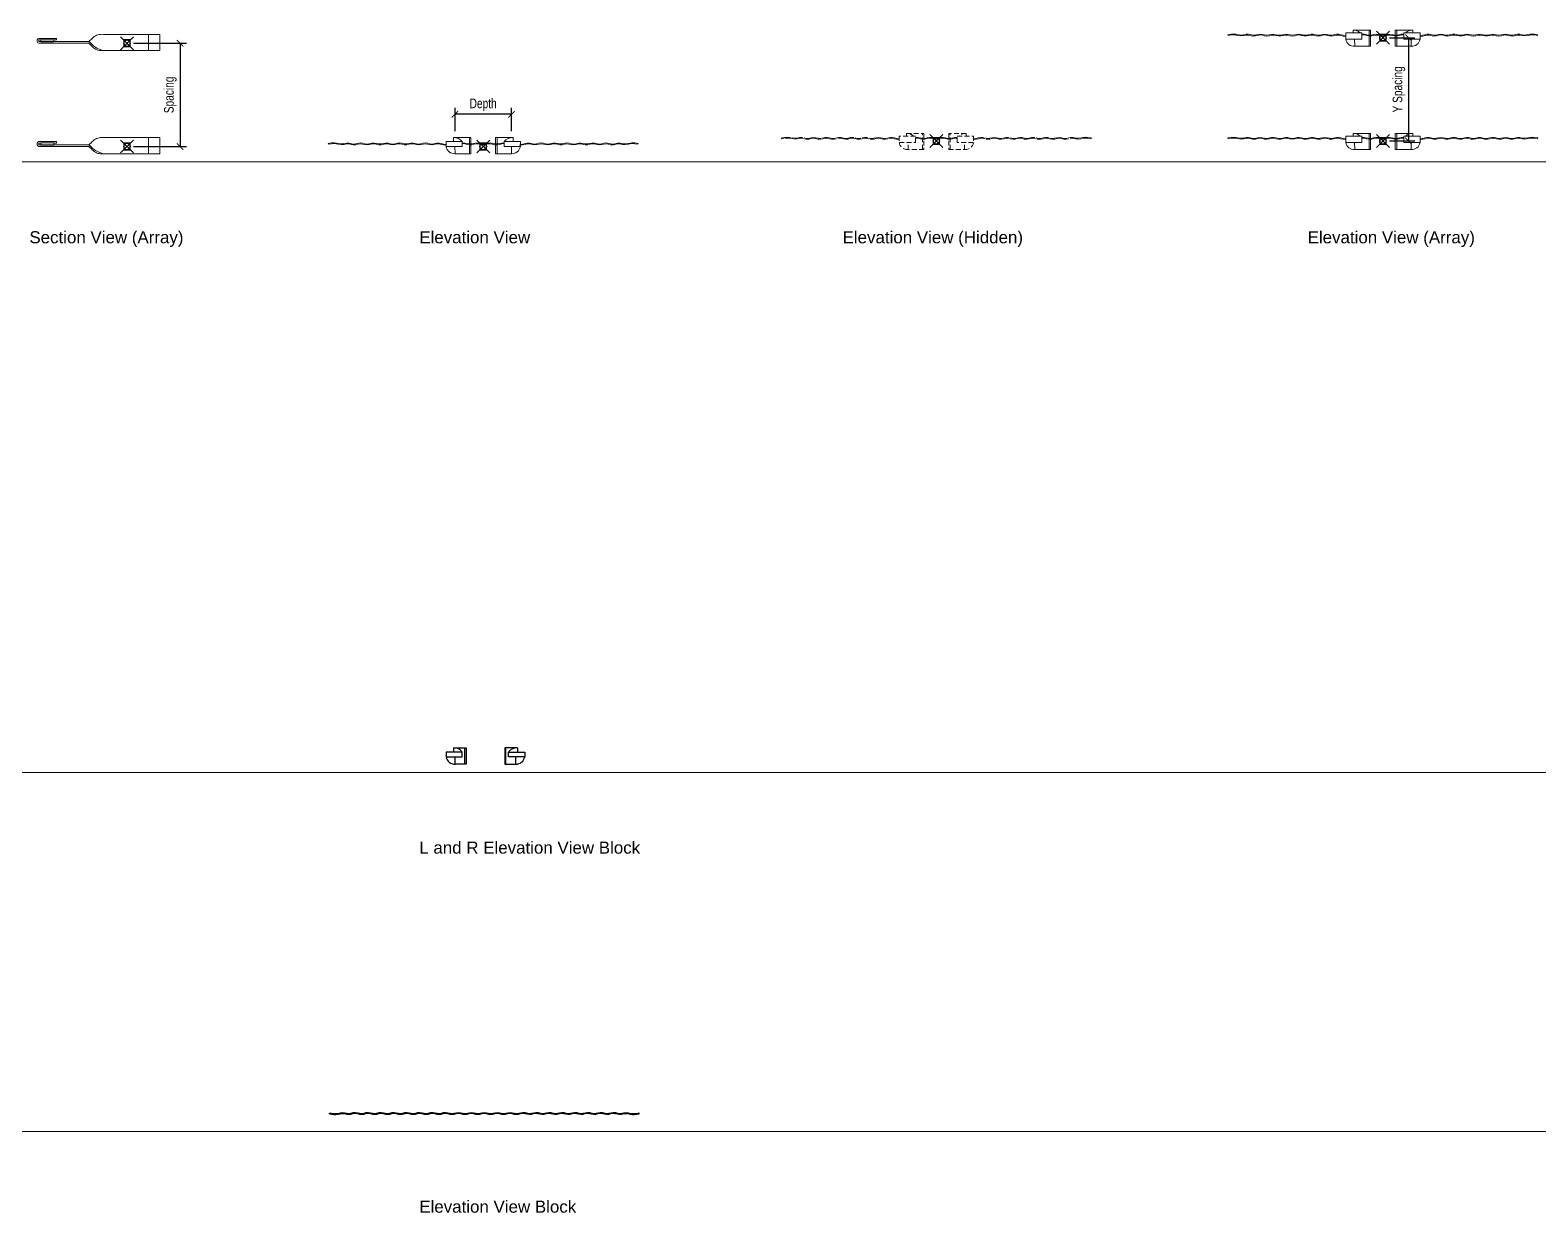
# Model space of a CAD drawing. Header units: inches. Extents: x -325 to 237, y -265 to 91.
# Drawn here: x 120.1 to 236.9, y -2.5 to 89.2 of the extents above; entities that cross this region are included whole.
import ezdxf
from ezdxf.enums import TextEntityAlignment as Align

# ---------------------------------------------------------------- set-up
doc = ezdxf.new("R2010")
doc.units = ezdxf.units.IN
doc.header["$LTSCALE"] = 48
doc.header["$MEASUREMENT"] = 0
doc.header["$PDMODE"] = 99
doc.header["$PDSIZE"] = 0.5
doc.linetypes.add('HIDDEN2', pattern=[0.1875, 0.125, -0.0625])
for name, color, linetype, lineweight in [('A-Anno-Dims', 211, 'Continuous', 25), ('Fine', 70, 'Continuous', 18), ('G-Anno-Ttlb', 213, 'Continuous', 50)]:
    doc.layers.add(name, color=color, linetype=linetype, lineweight=lineweight)
doc.layers.add('G-Anno-Nplt', color=140, linetype='Continuous', lineweight=18, plot=False)
doc.styles.add('Arch-Dim', font='arial.ttf', dxfattribs={"width": 0.75})
doc.styles.add('RomanS', font='romans.shx')
doc.dimstyles.new('Aec-Arch-I-96', dxfattribs={"dimscale": 96, "dimtxt": 0.09375, "dimasz": 0.0625, "dimexe": 0.0625, "dimexo": 0.0625, "dimgap": 0.03125, "dimtad": 1, "dimdec": 4, "dimzin": 3, "dimdsep": 46, "dimlunit": 4, "dimtxsty": 'Arch-Dim', "dimblk": 'ARCHTICK', "dimcen": 0.09375, "dimazin": 2, "dimtfac": 0.75, "dimtdec": 4, "dimtix": 1, "dimtmove": 2, "dimatfit": 2, "dimfxl": 1, "dimtolj": 1, "dimtzin": 0, "dimarcsym": 0})

# ---------------------------------------------------------------- blocks, each defined once
blk = doc.blocks.new('Anno_Title_T2')
at = {"color": 0, "linetype": 'ByBlock', "lineweight": -2, "style": 'RomanS'}
blk.add_attdef('TITLE', (0, 0.5), '', height=1.25, dxfattribs=at)
blk.add_attdef('SCALE', text='', height=0.75, dxfattribs=at).set_placement((0, -0.5), align=Align.TOP_LEFT)
blk = doc.blocks.new('_ArchTick')
at = {"color": 0, "linetype": 'ByBlock', "const_width": 0.15}
blk.add_lwpolyline([(-0.5, -0.5), (0.5, 0.5)], dxfattribs=at)
blk = doc.blocks.new('*D16')
at = {"layer": 'A-Anno-Dims', "color": 8, "lineweight": -2, "transparency": 16777216}
for p, q in [((128.14, 88.15), (132.25, 88.15)), ((131.75, 88.15), (131.75, 80.15)), ((128.14, 80.15), (132.25, 80.15))]:
    blk.add_line(p, q, dxfattribs=at)
at = {"layer": 'Defpoints', "color": 0, "transparency": 16777216}
for p in [(127.64, 88.15), (127.64, 80.15), (131.75, 80.15)]:
    blk.add_point(p, dxfattribs=at)
at = {"layer": 'A-Anno-Dims', "color": 8, "lineweight": -2, "transparency": 16777216, "xscale": 0.5, "yscale": 0.5, "zscale": 0.5}
for p, rotation in [((131.75, 88.15), 90), ((131.75, 80.15), 270)]:
    blk.add_blockref('_ArchTick', p, dxfattribs=dict(at, rotation=rotation))
at = {"layer": 'A-Anno-Dims', "color": 0, "transparency": 16777216, "insert": (131, 84.15), "char_height": 0.75, "attachment_point": 5, "rotation": 90, "style": 'Arch-Dim'}
blk.add_mtext('\\A1;Spacing', dxfattribs=at)
blk = doc.blocks.new('_Open90')
at = {"color": 0, "linetype": 'ByBlock', "lineweight": -2}
for p, q in [((0, 0), (-1, 0)), ((-0.5, 0.5), (0, 0)), ((0, 0), (-0.5, -0.5))]:
    blk.add_line(p, q, dxfattribs=at)
blk = doc.blocks.new('*D9')
at = {"layer": 'A-Anno-Dims', "color": 8, "lineweight": -2, "transparency": 16777216}
for p, q in [((153.05, 81.34), (153.05, 83.15)), ((157.42, 81.34), (157.42, 83.15)), ((157.42, 82.65), (153.05, 82.65))]:
    blk.add_line(p, q, dxfattribs=at)
at = {"layer": 'Defpoints', "color": 0, "transparency": 16777216}
for p in [(153.05, 82.65), (153.05, 80.84), (157.42, 80.84)]:
    blk.add_point(p, dxfattribs=at)
at = {"layer": 'A-Anno-Dims', "color": 8, "lineweight": -2, "transparency": 16777216, "xscale": 0.5, "yscale": 0.5, "zscale": 0.5, "rotation": 180}
blk.add_blockref('_ArchTick', (153.05, 82.65), dxfattribs=at)
at = {"layer": 'A-Anno-Dims', "color": 8, "lineweight": -2, "transparency": 16777216, "xscale": 0.5, "yscale": 0.5, "zscale": 0.5}
blk.add_blockref('_ArchTick', (157.42, 82.65), dxfattribs=at)
at = {"layer": 'A-Anno-Dims', "color": 0, "transparency": 16777216, "insert": (155.23, 83.38), "char_height": 0.75, "attachment_point": 5, "style": 'Arch-Dim'}
blk.add_mtext('\\A1;Depth', dxfattribs=at)
blk = doc.blocks.new('*D10')
at = {"layer": 'A-Anno-Dims', "color": 8, "lineweight": -2, "transparency": 16777216}
for p, q in [((225.42, 88.58), (227.4, 88.58)), ((226.9, 88.58), (226.9, 80.58)), ((225.42, 80.58), (227.4, 80.58))]:
    blk.add_line(p, q, dxfattribs=at)
at = {"layer": 'Defpoints', "color": 0, "transparency": 16777216}
for p in [(224.92, 88.58), (224.92, 80.58), (226.9, 80.58)]:
    blk.add_point(p, dxfattribs=at)
at = {"layer": 'A-Anno-Dims', "color": 8, "lineweight": -2, "transparency": 16777216, "xscale": 0.5, "yscale": 0.5, "zscale": 0.5}
for p, rotation in [((226.9, 88.58), 90), ((226.9, 80.58), 270)]:
    blk.add_blockref('_ArchTick', p, dxfattribs=dict(at, rotation=rotation))
at = {"layer": 'A-Anno-Dims', "color": 0, "transparency": 16777216, "insert": (226.16, 84.58), "char_height": 0.75, "attachment_point": 5, "rotation": 90, "style": 'Arch-Dim'}
blk.add_mtext('\\A1;Y Spacing', dxfattribs=at)
blk = doc.blocks.new('AecDtl_CorrugatedStrapElevation')
at = {"color": 0, "linetype": 'ByBlock', "lineweight": -2, "ltscale": 0.0625}
for points in [[(-12, -0.03), (-11.98, 0.03)], [(12, -0.03), (11.98, 0.03)]]:
    blk.add_lwpolyline(points, dxfattribs=at)
at = {"color": 0, "linetype": 'ByBlock', "lineweight": -2, "ltscale": 0.0625, "flags": 128}
for points in [[(-12, -0.03), (-11.83, -0.06), (-11.67, -0.08), (-11.5, -0.08), (-11.33, -0.06), (-11.16, -0.03), (-11, -0.01), (-10.83, -0.02), (-10.66, -0.05), (-10.49, -0.07), (-10.33, -0.05), (-10.16, -0.01), (-10, 0.01), (-9.83, -0.01), (-9.66, -0.05), (-9.5, -0.07), (-9.33, -0.05), (-9.17, -0.01), (-9, 0.01), (-8.83, -0.01), (-8.67, -0.05), (-8.5, -0.07), (-8.33, -0.05), (-8.17, -0.01), (-8, 0.01), (-7.83, -0.01), (-7.67, -0.05), (-7.5, -0.07), (-7.33, -0.05), (-7.17, -0.01), (-7, 0.01), (-6.83, -0.01), (-6.67, -0.05), (-6.5, -0.07), (-6.34, -0.05), (-6.17, -0.01), (-6, 0.01), (-5.84, -0.01), (-5.67, -0.05), (-5.5, -0.07), (-5.34, -0.05), (-5.17, -0.01), (-5.01, 0.01), (-4.84, -0.01), (-4.67, -0.05), (-4.51, -0.07), (-4.34, -0.05), (-4.17, -0.01), (-4.01, 0.01), (-3.84, -0.01), (-3.68, -0.05), (-3.51, -0.07), (-3.34, -0.05), (-3.18, -0.01), (-3.01, 0.01), (-2.84, -0.01), (-2.68, -0.05), (-2.51, -0.07), (-2.34, -0.05), (-2.18, -0.01), (-2.01, 0.01), (-1.84, -0.01), (-1.68, -0.05), (-1.51, -0.07), (-1.34, -0.05), (-1.18, -0.01), (-1.01, 0.01), (-0.85, -0.01), (-0.68, -0.05), (-0.51, -0.07), (-0.35, -0.05), (-0.18, -0.01), (0, 0.01), (0.15, -0.01), (0.32, -0.05), (0.48, -0.07), (0.65, -0.05), (0.82, -0.01), (0.98, 0.01), (1.15, -0.01), (1.32, -0.05), (1.48, -0.07), (1.65, -0.05), (1.81, -0.01), (1.98, 0.01), (2.15, -0.01), (2.31, -0.05), (2.48, -0.07), (2.65, -0.05), (2.81, -0.01), (2.98, 0.01), (3.15, -0.01), (3.31, -0.04), (3.48, -0.07), (3.65, -0.05), (3.81, -0.01), (3.98, 0.01), (4.14, -0.01), (4.31, -0.04), (4.48, -0.07), (4.64, -0.05), (4.81, -0.02), (4.98, 0.01), (5.14, 0), (5.31, -0.04), (5.47, -0.07), (5.64, -0.06), (5.81, -0.02), (5.97, 0.01), (6.14, 0), (6.31, -0.04), (6.47, -0.07), (6.64, -0.06), (6.8, -0.02), (6.97, 0.01), (7.14, 0), (7.3, -0.04), (7.47, -0.07), (7.64, -0.06), (7.8, -0.02), (7.97, 0.01), (8.14, 0), (8.3, -0.04), (8.47, -0.07), (8.64, -0.06), (8.8, -0.02), (8.97, 0.01), (9.14, 0), (9.3, -0.04), (9.47, -0.07), (9.63, -0.06), (9.8, -0.02), (9.97, 0.01), (10.13, 0), (10.3, -0.04), (10.46, -0.07), (10.63, -0.06), (10.8, -0.02), (10.97, -0.01), (11.13, -0.02), (11.3, -0.06), (11.47, -0.08), (11.64, -0.08), (11.8, -0.07), (11.97, -0.04), (12, -0.03)], [(-11.98, 0.03), (-11.82, 0), (-11.65, -0.02), (-11.48, -0.02), (-11.31, 0), (-11.15, 0.04), (-10.98, 0.06), (-10.81, 0.04), (-10.65, 0.01), (-10.48, -0.01), (-10.31, 0.02), (-10.15, 0.06), (-9.98, 0.07), (-9.81, 0.05), (-9.65, 0.01), (-9.48, -0.01), (-9.31, 0.02), (-9.15, 0.06), (-8.98, 0.07), (-8.82, 0.05), (-8.65, 0.01), (-8.48, -0.01), (-8.32, 0.02), (-8.15, 0.06), (-7.98, 0.07), (-7.82, 0.05), (-7.65, 0.01), (-7.49, -0.01), (-7.32, 0.02), (-7.15, 0.06), (-6.99, 0.07), (-6.82, 0.05), (-6.65, 0.01), (-6.49, -0.01), (-6.32, 0.02), (-6.16, 0.06), (-5.99, 0.07), (-5.82, 0.05), (-5.66, 0.01), (-5.49, -0.01), (-5.32, 0.02), (-5.16, 0.06), (-4.99, 0.07), (-4.82, 0.05), (-4.66, 0.01), (-4.49, -0.01), (-4.32, 0.02), (-4.16, 0.06), (-3.99, 0.07), (-3.82, 0.05), (-3.66, 0.01), (-3.49, -0.01), (-3.33, 0.02), (-3.16, 0.06), (-2.99, 0.07), (-2.83, 0.05), (-2.66, 0.01), (-2.49, -0.01), (-2.33, 0.02), (-2.16, 0.05), (-2, 0.07), (-1.83, 0.05), (-1.66, 0.01), (-1.5, -0.01), (-1.33, 0.02), (-1.16, 0.05), (-1, 0.07), (-0.83, 0.05), (-0.67, 0.01), (-0.5, -0.01), (-0.33, 0.01), (-0.17, 0.05), (0, 0.07), (0.17, 0.05), (0.33, 0.01), (0.5, -0.01), (0.67, 0.01), (0.83, 0.05), (1, 0.07), (1.17, 0.05), (1.33, 0.01), (1.5, -0.01), (1.67, 0.01), (1.83, 0.05), (2, 0.07), (2.16, 0.05), (2.33, 0.02), (2.5, -0.01), (2.66, 0.01), (2.83, 0.05), (2.99, 0.07), (3.16, 0.06), (3.33, 0.02), (3.49, -0.01), (3.66, 0.01), (3.83, 0.05), (3.99, 0.07), (4.16, 0.06), (4.33, 0.02), (4.49, -0.01), (4.66, 0.01), (4.82, 0.05), (4.99, 0.07), (5.16, 0.06), (5.32, 0.02), (5.49, -0.01), (5.66, 0.01), (5.82, 0.05), (5.99, 0.07), (6.16, 0.06), (6.32, 0.02), (6.49, -0.01), (6.66, 0.01), (6.82, 0.05), (6.99, 0.07), (7.16, 0.06), (7.32, 0.02), (7.49, -0.01), (7.65, 0.01), (7.82, 0.05), (7.99, 0.07), (8.15, 0.06), (8.32, 0.02), (8.48, -0.01), (8.65, 0.01), (8.82, 0.05), (8.98, 0.07), (9.15, 0.06), (9.32, 0.02), (9.48, -0.01), (9.65, 0.01), (9.81, 0.05), (9.98, 0.07), (10.15, 0.06), (10.31, 0.02), (10.48, -0.01), (10.65, 0.01), (10.81, 0.04), (10.98, 0.06), (11.15, 0.04), (11.32, 0), (11.48, -0.02), (11.65, -0.02), (11.82, 0), (11.98, 0.03)]]:
    blk.add_lwpolyline(points, dxfattribs=at)
at = {"layer": 'Defpoints'}
blk.add_point((0, 0), dxfattribs=at)
blk = doc.blocks.new('AecDtl_LeftElevation')
at = {"color": 0, "linetype": 'ByBlock', "lineweight": -2, "ltscale": 0.0625}
blk.add_lwpolyline([(0.56, 0.31), (-0.69, 0.31), (-0.69, -0.06), (0.56, -0.06)], close=True, dxfattribs=at)
for points in [[(-0.12, 0.63), (-0.12, 0.31)], [(-0.12, 0.63), (0.86, 0.63), (0.86, -0.63), (0, -0.63)], [(0.77, -0.63), (0.77, 0.63)], [(0, -0.63), (0, -0.06)]]:
    blk.add_lwpolyline(points, dxfattribs=at)
for centre, radius, start, end in [((-0.06, -0.14), 0.771, 36.2598, 94.6041), ((-0.03, 0.04), 0.666, 188.8806, 272.8609)]:
    blk.add_arc(centre, radius, start, end, dxfattribs=at)
at = {"layer": 'Defpoints'}
blk.add_lwpolyline([(-0.69, -0.06), (0.56, -0.06), (0.56, 0.31), (-0.69, 0.31)], close=True, dxfattribs=at)
for p in [(0, 0), (0.56, 0.31), (-0.69, -0.06)]:
    blk.add_point(p, dxfattribs=at)
blk = doc.blocks.new('AecDtl_RightElevation')
at = {"color": 0, "linetype": 'ByBlock', "lineweight": -2, "ltscale": 0.0625}
for points in [[(0.12, 0.63), (-0.86, 0.63), (-0.86, -0.63), (0, -0.63)], [(-0.77, -0.63), (-0.77, 0.63)], [(0.12, 0.63), (0.12, 0.31)], [(0, -0.63), (0, -0.06)]]:
    blk.add_lwpolyline(points, dxfattribs=at)
blk.add_lwpolyline([(-0.56, 0.31), (0.69, 0.31), (0.69, -0.06), (-0.56, -0.06)], close=True, dxfattribs=at)
for centre, radius, start, end in [((0.06, -0.14), 0.771, 85.3959, 143.7402), ((0.03, 0.04), 0.666, 267.1391, 351.1194)]:
    blk.add_arc(centre, radius, start, end, dxfattribs=at)
at = {"layer": 'Defpoints'}
blk.add_lwpolyline([(0.69, -0.06), (-0.56, -0.06), (-0.56, 0.31), (0.69, 0.31)], close=True, dxfattribs=at)
for p in [(-0.56, 0.31), (0, 0), (0.69, -0.06)]:
    blk.add_point(p, dxfattribs=at)

msp = doc.modelspace()

# ---------------------------------------------------------------- linework, layer by layer
at = {"layer": 'A-Anno-Dims'}
for p in [(224.92048, 88.58397), (127.64245, 88.15432), (127.64245, 80.15432), (155.23417, 80.15432), (190.32955, 80.58397), (224.92048, 80.58397)]:
    msp.add_point(p, dxfattribs=at)
at = {"layer": 'Fine'}
for p, q in [((221.67048, 88.81256), (221.85018, 88.77206)), ((221.85018, 88.77206), (222.02208, 88.73652)), ((223.50318, 88.85269), (223.29548, 88.86969)), ((223.29548, 88.80764), (223.49038, 88.79149)), ((223.49038, 88.79149), (223.67048, 88.74899)), ((223.68288, 88.80999), (223.50318, 88.85269)), ((223.84238, 88.77687), (223.67048, 88.8124)), ((224.02208, 88.78037), (223.84238, 88.77687)), ((224.20178, 88.82087), (224.02208, 88.78037)), ((224.03248, 88.71877), (224.21738, 88.76037)), ((224.38148, 88.85337), (224.20178, 88.82087)), ((224.21738, 88.76037), (224.38538, 88.79097)), ((224.56108, 88.83867), (224.38148, 88.85337)), ((224.38538, 88.79097), (224.54828, 88.77747)), ((224.54828, 88.77747), (224.72838, 88.73497)), ((224.74078, 88.79597), (224.56108, 88.83867)), ((224.92048, 88.77147), (224.74078, 88.79597)), ((225.10018, 88.79597), (224.92048, 88.77147)), ((225.27988, 88.83867), (225.10018, 88.79597)), ((225.10628, 88.73387), (225.28978, 88.77647)), ((225.45958, 88.85337), (225.27988, 88.83867)), ((225.28978, 88.77647), (225.45538, 88.79097)), ((225.45538, 88.79097), (225.62438, 88.76017)), ((225.63928, 88.82087), (225.45958, 88.85337)), ((225.62438, 88.76017), (225.80878, 88.71867)), ((225.81898, 88.78037), (225.63928, 88.82087)), ((225.99858, 88.77687), (225.81898, 88.78037)), ((226.17048, 88.8124), (225.99858, 88.77687)), ((226.15808, 88.80999), (226.33778, 88.85269)), ((226.33778, 88.85269), (226.54548, 88.86969)), ((227.99078, 88.77206), (227.81888, 88.73652)), ((228.17048, 88.81256), (227.99078, 88.77206)), ((120.6939, 88.27932), (120.6939, 88.27932)), ((221.83978, 88.71046), (221.65488, 88.75206)), ((222.01388, 88.67462), (221.85018, 88.70852)), ((222.04645, 88.67523), (222.01388, 88.67462)), ((222.02208, 88.73652), (222.04624, 88.737)), ((223.67048, 88.74899), (223.83658, 88.71467)), ((223.83658, 88.71467), (224.03248, 88.71877)), ((224.72838, 88.73497), (224.91838, 88.70907)), ((224.91838, 88.70907), (225.10628, 88.73387)), ((225.80878, 88.71867), (226.00678, 88.71497)), ((226.00678, 88.71497), (226.17048, 88.74886)), ((227.79451, 88.67523), (227.82708, 88.67462)), ((227.81888, 88.73652), (227.79472, 88.737)), ((227.82708, 88.67462), (227.99078, 88.70852)), ((228.00118, 88.71046), (228.18608, 88.75206)), ((221.83978, 80.71046), (221.65488, 80.75206)), ((221.67048, 80.81256), (221.85018, 80.77206)), ((221.85018, 80.77206), (222.02208, 80.73652)), ((222.01388, 80.67462), (221.85018, 80.70852)), ((222.04645, 80.67523), (222.01388, 80.67462)), ((222.02208, 80.73652), (222.04624, 80.737)), ((223.50318, 80.85269), (223.29548, 80.86969)), ((223.29548, 80.80764), (223.49038, 80.79149)), ((223.49038, 80.79149), (223.67048, 80.74899)), ((223.68288, 80.80999), (223.50318, 80.85269)), ((223.84238, 80.77687), (223.67048, 80.8124)), ((223.67048, 80.74899), (223.83658, 80.71467)), ((223.83658, 80.71467), (224.03248, 80.71877)), ((224.02208, 80.78037), (223.84238, 80.77687)), ((224.20178, 80.82087), (224.02208, 80.78037)), ((224.03248, 80.71877), (224.21738, 80.76037)), ((224.38148, 80.85337), (224.20178, 80.82087)), ((224.21738, 80.76037), (224.38538, 80.79097)), ((224.56108, 80.83867), (224.38148, 80.85337)), ((224.38538, 80.79097), (224.54828, 80.77747)), ((224.54828, 80.77747), (224.72838, 80.73497)), ((224.74078, 80.79597), (224.56108, 80.83867)), ((224.72838, 80.73497), (224.91838, 80.70907)), ((224.92048, 80.77147), (224.74078, 80.79597)), ((224.91838, 80.70907), (225.10628, 80.73387)), ((225.10018, 80.79597), (224.92048, 80.77147)), ((225.27988, 80.83867), (225.10018, 80.79597)), ((225.10628, 80.73387), (225.28978, 80.77647)), ((225.45958, 80.85337), (225.27988, 80.83867)), ((225.28978, 80.77647), (225.45538, 80.79097)), ((225.45538, 80.79097), (225.62438, 80.76017)), ((225.63928, 80.82087), (225.45958, 80.85337)), ((225.62438, 80.76017), (225.80878, 80.71867)), ((225.81898, 80.78037), (225.63928, 80.82087)), ((225.80878, 80.71867), (226.00678, 80.71497)), ((225.99858, 80.77687), (225.81898, 80.78037)), ((226.17048, 80.8124), (225.99858, 80.77687)), ((226.00678, 80.71497), (226.17048, 80.74886)), ((226.15808, 80.80999), (226.33778, 80.85269)), ((226.33778, 80.85269), (226.54548, 80.86969)), ((227.79451, 80.67523), (227.82708, 80.67462)), ((227.81888, 80.73652), (227.79472, 80.737)), ((227.99078, 80.77206), (227.81888, 80.73652)), ((227.82708, 80.67462), (227.99078, 80.70852)), ((228.17048, 80.81256), (227.99078, 80.77206)), ((228.00118, 80.71046), (228.18608, 80.75206)), ((120.6939, 80.27932), (120.6939, 80.27932)), ((152.15347, 80.28082), (151.96857, 80.32242)), ((151.98417, 80.38292), (152.16387, 80.34242)), ((152.16387, 80.34242), (152.33577, 80.30688)), ((152.32757, 80.24498), (152.16387, 80.27887)), ((152.36014, 80.24559), (152.32757, 80.24498)), ((152.33577, 80.30688), (152.35993, 80.30735)), ((153.81687, 80.42304), (153.60917, 80.44004)), ((153.60917, 80.37799), (153.80407, 80.36184)), ((153.80407, 80.36184), (153.98417, 80.31934)), ((153.99657, 80.38034), (153.81687, 80.42304)), ((154.15607, 80.34722), (153.98417, 80.38276)), ((153.98417, 80.31934), (154.15027, 80.28502)), ((154.15027, 80.28502), (154.34617, 80.28912)), ((154.33577, 80.35072), (154.15607, 80.34722)), ((154.51547, 80.39122), (154.33577, 80.35072)), ((154.34617, 80.28912), (154.53107, 80.33072)), ((154.69517, 80.42372), (154.51547, 80.39122)), ((154.53107, 80.33072), (154.69907, 80.36132)), ((154.87477, 80.40902), (154.69517, 80.42372)), ((154.69907, 80.36132), (154.86197, 80.34782)), ((154.86197, 80.34782), (155.04207, 80.30532)), ((155.05447, 80.36632), (154.87477, 80.40902)), ((155.04207, 80.30532), (155.23207, 80.27942)), ((155.23417, 80.34182), (155.05447, 80.36632)), ((155.23207, 80.27942), (155.41997, 80.30422)), ((155.41387, 80.36632), (155.23417, 80.34182)), ((155.59357, 80.40902), (155.41387, 80.36632)), ((155.41997, 80.30422), (155.60347, 80.34682)), ((155.77327, 80.42372), (155.59357, 80.40902)), ((155.60347, 80.34682), (155.76907, 80.36132)), ((155.76907, 80.36132), (155.93807, 80.33052)), ((155.95297, 80.39122), (155.77327, 80.42372)), ((155.93807, 80.33052), (156.12247, 80.28902)), ((156.13267, 80.35072), (155.95297, 80.39122)), ((156.12247, 80.28902), (156.32047, 80.28532)), ((156.31227, 80.34722), (156.13267, 80.35072)), ((156.48417, 80.38276), (156.31227, 80.34722)), ((156.32047, 80.28532), (156.48417, 80.31921)), ((156.47177, 80.38034), (156.65147, 80.42304)), ((156.65147, 80.42304), (156.85917, 80.44004)), ((158.1082, 80.24559), (158.14077, 80.24498)), ((158.13257, 80.30688), (158.10841, 80.30735)), ((158.30447, 80.34242), (158.13257, 80.30688)), ((158.14077, 80.24498), (158.30447, 80.27887)), ((158.48417, 80.38292), (158.30447, 80.34242)), ((158.31487, 80.28082), (158.49977, 80.32242))]:
    msp.add_line(p, q, dxfattribs=at)
at = {"layer": 'Fine', "linetype": 'HIDDEN2', "ltscale": 0.03125}
for p, q in [((187.24885, 80.71046), (187.06395, 80.75206)), ((187.07955, 80.81256), (187.25925, 80.77206)), ((187.25925, 80.77206), (187.43115, 80.73652)), ((187.42295, 80.67462), (187.25925, 80.70852)), ((188.91225, 80.85269), (188.70455, 80.86969)), ((188.70455, 80.80764), (188.89945, 80.79149)), ((188.89945, 80.79149), (189.07955, 80.74899)), ((189.09195, 80.80999), (188.91225, 80.85269)), ((189.25145, 80.77687), (189.07955, 80.8124)), ((189.07955, 80.74899), (189.24565, 80.71467)), ((189.24565, 80.71467), (189.44155, 80.71877)), ((189.43115, 80.78037), (189.25145, 80.77687)), ((189.61085, 80.82087), (189.43115, 80.78037)), ((189.44155, 80.71877), (189.62645, 80.76037)), ((189.79055, 80.85337), (189.61085, 80.82087)), ((189.62645, 80.76037), (189.79445, 80.79097)), ((189.97015, 80.83867), (189.79055, 80.85337)), ((189.79445, 80.79097), (189.95735, 80.77747)), ((189.95735, 80.77747), (190.13745, 80.73497)), ((190.14985, 80.79597), (189.97015, 80.83867)), ((190.13745, 80.73497), (190.32745, 80.70907)), ((190.32955, 80.77147), (190.14985, 80.79597)), ((190.32745, 80.70907), (190.51535, 80.73387)), ((190.50925, 80.79597), (190.32955, 80.77147)), ((190.68895, 80.83867), (190.50925, 80.79597)), ((190.51535, 80.73387), (190.69885, 80.77647)), ((190.86865, 80.85337), (190.68895, 80.83867)), ((190.69885, 80.77647), (190.86445, 80.79097)), ((190.86445, 80.79097), (191.03345, 80.76017)), ((191.04835, 80.82087), (190.86865, 80.85337)), ((191.03345, 80.76017), (191.21785, 80.71867)), ((191.22805, 80.78037), (191.04835, 80.82087)), ((191.21785, 80.71867), (191.41585, 80.71497)), ((191.40765, 80.77687), (191.22805, 80.78037)), ((191.57955, 80.8124), (191.40765, 80.77687)), ((191.41585, 80.71497), (191.57955, 80.74886)), ((191.56715, 80.80999), (191.74685, 80.85269)), ((191.74685, 80.85269), (191.95455, 80.86969)), ((193.39985, 80.77206), (193.22795, 80.73652)), ((193.23615, 80.67462), (193.39985, 80.70852)), ((193.57955, 80.81256), (193.39985, 80.77206)), ((193.41025, 80.71046), (193.59515, 80.75206))]:
    msp.add_line(p, q, dxfattribs=at)
at = {"layer": 'Fine', "linetype": 'HIDDEN2', "ltscale": 0.0625}
for p, q in [((187.45552, 80.67523), (187.42295, 80.67462)), ((187.43115, 80.73652), (187.45531, 80.737)), ((193.20358, 80.67523), (193.23615, 80.67462)), ((193.22795, 80.73652), (193.20379, 80.737))]:
    msp.add_line(p, q, dxfattribs=at)
at = {"layer": 'Fine'}
for points in [[(125.82214, 88.84182), (129.94714, 88.84182), (130.19714, 88.84182), (130.19714, 87.59182), (129.94714, 87.59182), (125.82214, 87.59182)], [(221.67048, 88.81256), (221.50648, 88.84827), (221.32678, 88.84707), (220.96738, 88.77347), (220.78768, 88.78597), (220.60798, 88.82837), (220.42828, 88.85467), (220.24858, 88.83197), (220.06898, 88.78907), (219.88928, 88.77237), (219.52988, 88.84457), (219.35018, 88.85027), (218.99078, 88.77597), (218.81108, 88.78167), (218.45178, 88.85387), (218.27208, 88.83707), (218.09238, 88.79417), (217.91268, 88.77147), (217.73298, 88.79777), (217.55328, 88.84027), (217.37358, 88.85267), (217.01428, 88.77917), (216.83458, 88.77797), (216.65488, 88.81697), (216.47518, 88.85197), (216.29548, 88.84177), (215.93608, 88.77167), (215.75648, 88.79247), (215.57678, 88.83547), (215.39708, 88.85427), (215.21738, 88.82467), (215.03768, 88.78307), (214.85798, 88.77507), (214.49858, 88.84927), (214.31858, 88.84607), (214.13188, 88.80907), (213.92688, 88.78917), (213.68848, 88.82667), (213.54378, 88.85277), (213.37238, 88.86747), (213.16698, 88.85837), (212.92048, 88.81307), (212.93568, 88.75247), (213.17508, 88.79627), (213.37468, 88.80477), (213.54168, 88.79007), (213.68358, 88.76427), (213.92288, 88.72687), (214.14368, 88.74767), (214.32528, 88.78417), (214.49538, 88.78687), (214.85448, 88.71247), (215.04588, 88.72107), (215.23258, 88.76407), (215.40208, 88.79177), (215.56368, 88.77437), (215.74648, 88.73087), (215.93738, 88.70917), (216.13128, 88.73907), (216.30728, 88.78037), (216.47358, 88.78967), (216.63988, 88.75627), (216.82708, 88.71597), (217.01698, 88.71657), (217.37778, 88.79007), (217.54068, 88.77897), (217.72048, 88.73667), (217.91208, 88.70897), (218.10668, 88.73337), (218.28508, 88.77597), (218.45118, 88.79147), (218.61668, 88.76207), (218.80238, 88.71987), (218.99748, 88.71387), (219.18598, 88.75257), (219.35528, 88.78807), (219.51888, 88.78297), (219.88368, 88.71027), (220.08168, 88.72787), (220.25958, 88.77057), (220.43498, 88.79127), (220.60568, 88.76467), (220.77848, 88.72407), (220.97268, 88.71127), (221.33618, 88.78527), (221.49768, 88.78637), (221.67048, 88.74873)], [(222.61191, 89.16437), (222.61191, 88.95897)], [(222.61191, 89.16437), (223.96427, 89.16437), (223.96427, 87.91437), (222.73691, 87.91437)], [(223.8502, 87.91437), (223.8502, 89.16437)], [(227.22904, 89.16437), (225.87668, 89.16437), (225.87668, 87.91437), (227.10404, 87.91437)], [(225.99076, 87.91437), (225.99076, 89.16437)], [(226.54548, 88.80764), (226.35058, 88.79149), (226.17048, 88.74899)], [(227.22904, 89.16437), (227.22904, 88.95897)], [(228.17048, 88.74858), (228.34318, 88.78637), (228.50488, 88.78537), (228.86828, 88.71117), (229.06368, 88.72437), (229.24718, 88.76757), (229.41548, 88.79227), (229.57868, 88.77097), (229.76008, 88.72777), (229.95508, 88.70997), (230.14718, 88.74287), (230.32078, 88.78277), (230.48348, 88.78827), (230.65558, 88.75237), (230.84268, 88.71387), (231.03728, 88.71967), (231.22448, 88.76207), (231.39278, 88.79147), (231.56118, 88.77517), (231.73518, 88.73317), (231.92898, 88.70907), (232.12208, 88.73687), (232.29968, 88.77887), (232.46188, 88.79047), (232.81678, 88.71767), (233.01508, 88.71607), (233.20108, 88.75637), (233.37118, 88.78977), (233.53488, 88.78027), (233.71018, 88.73887), (233.90308, 88.70927), (234.09758, 88.73147), (234.27348, 88.77367), (234.44428, 88.79167), (234.60798, 88.76407), (234.79098, 88.72167), (234.99308, 88.71337), (235.34858, 88.78717), (235.51358, 88.78417), (235.69838, 88.74747), (235.91598, 88.72677), (236.16468, 88.76537), (236.30728, 88.79117), (236.47028, 88.80497), (236.66678, 88.79627), (236.90538, 88.75247), (236.92048, 88.81307), (236.67398, 88.85837), (236.46868, 88.86747), (236.29718, 88.85277), (236.15248, 88.82667), (235.91408, 88.78917), (235.70918, 88.80907), (235.52238, 88.84607), (235.34238, 88.84927), (234.98298, 88.77507), (234.80328, 88.78307), (234.62358, 88.82467), (234.44398, 88.85427), (234.26428, 88.83547), (234.08458, 88.79247), (233.90488, 88.77167), (233.54548, 88.84177), (233.36578, 88.85197), (233.18608, 88.81697), (233.00648, 88.77797), (232.82678, 88.77917), (232.46738, 88.85267), (232.28768, 88.84027), (232.10798, 88.79777), (231.92828, 88.77147), (231.74858, 88.79417), (231.56898, 88.83707), (231.38928, 88.85387), (231.02988, 88.78167), (230.85018, 88.77597), (230.49078, 88.85027), (230.31108, 88.84457), (229.95178, 88.77237), (229.77208, 88.78907), (229.59238, 88.83197), (229.41268, 88.85467), (229.23298, 88.82837), (229.05328, 88.78597), (228.87358, 88.77347), (228.51428, 88.84707), (228.33458, 88.84827), (228.17048, 88.81256)], [(124.69714, 88.27932), (121.98069, 88.27932)], [(222.73691, 87.91437), (222.73178, 88.45897)], [(227.10404, 87.91437), (227.10918, 88.45897)], [(125.82214, 80.84182), (129.94714, 80.84182), (130.19714, 80.84182), (130.19714, 79.59182), (129.94714, 79.59182), (125.82214, 79.59182)], [(152.92561, 80.84182), (152.92561, 80.52932)], [(152.92561, 80.84182), (154.27797, 80.84182), (154.27797, 79.59182), (153.05061, 79.59182)], [(154.16389, 79.59182), (154.16389, 80.84182)], [(157.54274, 80.84182), (156.19038, 80.84182), (156.19038, 79.59182), (157.41774, 79.59182)], [(156.30445, 79.59182), (156.30445, 80.84182)], [(157.54274, 80.84182), (157.54274, 80.52932)], [(221.67048, 80.81256), (221.50648, 80.84827), (221.32678, 80.84707), (220.96738, 80.77347), (220.78768, 80.78597), (220.60798, 80.82837), (220.42828, 80.85467), (220.24858, 80.83197), (220.06898, 80.78907), (219.88928, 80.77237), (219.52988, 80.84457), (219.35018, 80.85027), (218.99078, 80.77597), (218.81108, 80.78167), (218.45178, 80.85387), (218.27208, 80.83707), (218.09238, 80.79417), (217.91268, 80.77147), (217.73298, 80.79777), (217.55328, 80.84027), (217.37358, 80.85267), (217.01428, 80.77917), (216.83458, 80.77797), (216.65488, 80.81697), (216.47518, 80.85197), (216.29548, 80.84177), (215.93608, 80.77167), (215.75648, 80.79247), (215.57678, 80.83547), (215.39708, 80.85427), (215.21738, 80.82467), (215.03768, 80.78307), (214.85798, 80.77507), (214.49858, 80.84927), (214.31858, 80.84607), (214.13188, 80.80907), (213.92688, 80.78917), (213.68848, 80.82667), (213.54378, 80.85277), (213.37238, 80.86747), (213.16698, 80.85837), (212.92048, 80.81307), (212.93568, 80.75247), (213.17508, 80.79627), (213.37468, 80.80477), (213.54168, 80.79007), (213.68358, 80.76427), (213.92288, 80.72687), (214.14368, 80.74767), (214.32528, 80.78417), (214.49538, 80.78687), (214.85448, 80.71247), (215.04588, 80.72107), (215.23258, 80.76407), (215.40208, 80.79177), (215.56368, 80.77437), (215.74648, 80.73087), (215.93738, 80.70917), (216.13128, 80.73907), (216.30728, 80.78037), (216.47358, 80.78967), (216.63988, 80.75627), (216.82708, 80.71597), (217.01698, 80.71657), (217.37778, 80.79007), (217.54068, 80.77897), (217.72048, 80.73667), (217.91208, 80.70897), (218.10668, 80.73337), (218.28508, 80.77597), (218.45118, 80.79147), (218.61668, 80.76207), (218.80238, 80.71987), (218.99748, 80.71387), (219.18598, 80.75257), (219.35528, 80.78807), (219.51888, 80.78297), (219.88368, 80.71027), (220.08168, 80.72787), (220.25958, 80.77057), (220.43498, 80.79127), (220.60568, 80.76467), (220.77848, 80.72407), (220.97268, 80.71127), (221.33618, 80.78527), (221.49768, 80.78637), (221.67048, 80.74873)], [(222.61191, 81.16437), (222.61191, 80.95897)], [(222.61191, 81.16437), (223.96427, 81.16437), (223.96427, 79.91437), (222.73691, 79.91437)], [(223.8502, 79.91437), (223.8502, 81.16437)], [(227.22904, 81.16437), (225.87668, 81.16437), (225.87668, 79.91437), (227.10404, 79.91437)], [(225.99076, 79.91437), (225.99076, 81.16437)], [(226.54548, 80.80764), (226.35058, 80.79149), (226.17048, 80.74899)], [(227.22904, 81.16437), (227.22904, 80.95897)], [(228.17048, 80.74858), (228.34318, 80.78637), (228.50488, 80.78537), (228.86828, 80.71117), (229.06368, 80.72437), (229.24718, 80.76757), (229.41548, 80.79227), (229.57868, 80.77097), (229.76008, 80.72777), (229.95508, 80.70997), (230.14718, 80.74287), (230.32078, 80.78277), (230.48348, 80.78827), (230.65558, 80.75237), (230.84268, 80.71387), (231.03728, 80.71967), (231.22448, 80.76207), (231.39278, 80.79147), (231.56118, 80.77517), (231.73518, 80.73317), (231.92898, 80.70907), (232.12208, 80.73687), (232.29968, 80.77887), (232.46188, 80.79047), (232.81678, 80.71767), (233.01508, 80.71607), (233.20108, 80.75637), (233.37118, 80.78977), (233.53488, 80.78027), (233.71018, 80.73887), (233.90308, 80.70927), (234.09758, 80.73147), (234.27348, 80.77367), (234.44428, 80.79167), (234.60798, 80.76407), (234.79098, 80.72167), (234.99308, 80.71337), (235.34858, 80.78717), (235.51358, 80.78417), (235.69838, 80.74747), (235.91598, 80.72677), (236.16468, 80.76537), (236.30728, 80.79117), (236.47028, 80.80497), (236.66678, 80.79627), (236.90538, 80.75247), (236.92048, 80.81307), (236.67398, 80.85837), (236.46868, 80.86747), (236.29718, 80.85277), (236.15248, 80.82667), (235.91408, 80.78917), (235.70918, 80.80907), (235.52238, 80.84607), (235.34238, 80.84927), (234.98298, 80.77507), (234.80328, 80.78307), (234.62358, 80.82467), (234.44398, 80.85427), (234.26428, 80.83547), (234.08458, 80.79247), (233.90488, 80.77167), (233.54548, 80.84177), (233.36578, 80.85197), (233.18608, 80.81697), (233.00648, 80.77797), (232.82678, 80.77917), (232.46738, 80.85267), (232.28768, 80.84027), (232.10798, 80.79777), (231.92828, 80.77147), (231.74858, 80.79417), (231.56898, 80.83707), (231.38928, 80.85387), (231.02988, 80.78167), (230.85018, 80.77597), (230.49078, 80.85027), (230.31108, 80.84457), (229.95178, 80.77237), (229.77208, 80.78907), (229.59238, 80.83197), (229.41268, 80.85467), (229.23298, 80.82837), (229.05328, 80.78597), (228.87358, 80.77347), (228.51428, 80.84707), (228.33458, 80.84827), (228.17048, 80.81256)], [(124.69714, 80.27932), (121.98069, 80.27932)], [(151.98417, 80.38292), (151.82017, 80.41862), (151.64047, 80.41742), (151.28107, 80.34382), (151.10137, 80.35632), (150.92167, 80.39872), (150.74197, 80.42502), (150.56227, 80.40232), (150.38267, 80.35942), (150.20297, 80.34272), (149.84357, 80.41492), (149.66387, 80.42062), (149.30447, 80.34632), (149.12477, 80.35202), (148.76547, 80.42422), (148.58577, 80.40742), (148.40607, 80.36452), (148.22637, 80.34182), (148.04667, 80.36812), (147.86697, 80.41062), (147.68727, 80.42302), (147.32797, 80.34952), (147.14827, 80.34832), (146.96857, 80.38732), (146.78887, 80.42232), (146.60917, 80.41212), (146.24977, 80.34202), (146.07017, 80.36282), (145.89047, 80.40582), (145.71077, 80.42462), (145.53107, 80.39502), (145.35137, 80.35342), (145.17167, 80.34542), (144.81227, 80.41962), (144.63227, 80.41642), (144.44557, 80.37942), (144.24057, 80.35952), (144.00217, 80.39702), (143.85747, 80.42312), (143.68607, 80.43782), (143.48067, 80.42872), (143.23417, 80.38342), (143.24937, 80.32282), (143.48877, 80.36662), (143.68837, 80.37512), (143.85537, 80.36042), (143.99727, 80.33462), (144.23657, 80.29722), (144.45737, 80.31802), (144.63897, 80.35452), (144.80907, 80.35722), (145.16817, 80.28282), (145.35957, 80.29142), (145.54627, 80.33442), (145.71577, 80.36212), (145.87737, 80.34472), (146.06017, 80.30122), (146.25107, 80.27952), (146.44497, 80.30942), (146.62097, 80.35072), (146.78727, 80.36002), (146.95357, 80.32662), (147.14077, 80.28632), (147.33067, 80.28692), (147.69147, 80.36042), (147.85437, 80.34932), (148.03417, 80.30702), (148.22577, 80.27932), (148.42037, 80.30372), (148.59877, 80.34632), (148.76487, 80.36182), (148.93037, 80.33242), (149.11607, 80.29022), (149.31117, 80.28422), (149.49967, 80.32292), (149.66897, 80.35842), (149.83257, 80.35332), (150.19737, 80.28062), (150.39537, 80.29822), (150.57327, 80.34092), (150.74867, 80.36162), (150.91937, 80.33502), (151.09217, 80.29442), (151.28637, 80.28162), (151.64987, 80.35562), (151.81137, 80.35672), (151.98417, 80.31909)], [(153.05061, 79.59182), (153.04547, 80.15432)], [(156.85917, 80.37799), (156.66427, 80.36184), (156.48417, 80.31934)], [(157.41774, 79.59182), (157.42287, 80.15432)], [(158.48417, 80.31893), (158.65687, 80.35672), (158.81857, 80.35572), (159.18197, 80.28152), (159.37737, 80.29472), (159.56087, 80.33792), (159.72917, 80.36262), (159.89237, 80.34132), (160.07377, 80.29812), (160.26877, 80.28032), (160.46087, 80.31322), (160.63447, 80.35312), (160.79717, 80.35862), (160.96927, 80.32272), (161.15637, 80.28422), (161.35097, 80.29002), (161.53817, 80.33242), (161.70647, 80.36182), (161.87487, 80.34552), (162.04887, 80.30352), (162.24267, 80.27942), (162.43577, 80.30722), (162.61337, 80.34922), (162.77557, 80.36082), (163.13047, 80.28802), (163.32877, 80.28642), (163.51477, 80.32672), (163.68487, 80.36012), (163.84857, 80.35062), (164.02387, 80.30922), (164.21677, 80.27962), (164.41127, 80.30182), (164.58717, 80.34402), (164.75797, 80.36202), (164.92167, 80.33442), (165.10467, 80.29202), (165.30677, 80.28372), (165.66227, 80.35752), (165.82727, 80.35452), (166.01207, 80.31782), (166.22967, 80.29712), (166.47837, 80.33572), (166.62097, 80.36152), (166.78397, 80.37532), (166.98047, 80.36662), (167.21907, 80.32282), (167.23417, 80.38342), (166.98767, 80.42872), (166.78237, 80.43782), (166.61087, 80.42312), (166.46617, 80.39702), (166.22777, 80.35952), (166.02287, 80.37942), (165.83607, 80.41642), (165.65607, 80.41962), (165.29667, 80.34542), (165.11697, 80.35342), (164.93727, 80.39502), (164.75767, 80.42462), (164.57797, 80.40582), (164.39827, 80.36282), (164.21857, 80.34202), (163.85917, 80.41212), (163.67947, 80.42232), (163.49977, 80.38732), (163.32017, 80.34832), (163.14047, 80.34952), (162.78107, 80.42302), (162.60137, 80.41062), (162.42167, 80.36812), (162.24197, 80.34182), (162.06227, 80.36452), (161.88267, 80.40742), (161.70297, 80.42422), (161.34357, 80.35202), (161.16387, 80.34632), (160.80447, 80.42062), (160.62477, 80.41492), (160.26547, 80.34272), (160.08577, 80.35942), (159.90607, 80.40232), (159.72637, 80.42502), (159.54667, 80.39872), (159.36697, 80.35632), (159.18727, 80.34382), (158.82797, 80.41742), (158.64827, 80.41862), (158.48417, 80.38292)], [(222.73691, 79.91437), (222.73178, 80.45897)], [(227.10404, 79.91437), (227.10918, 80.45897)]]:
    msp.add_lwpolyline(points, dxfattribs=at)
at = {"layer": 'Fine', "linetype": 'Continuous'}
for points in [[(129.2987, 88.84182), (129.2987, 87.59182)], [(129.2987, 80.84182), (129.2987, 79.59182)]]:
    msp.add_lwpolyline(points, dxfattribs=at)
at = {"layer": 'Fine'}
for points in [[(223.29548, 88.95897), (222.04548, 88.95897), (222.04719, 88.45897), (223.29548, 88.45897)], [(226.54548, 88.95897), (227.79548, 88.95897), (227.79377, 88.45897), (226.54548, 88.45897)], [(120.98069, 88.26572), (121.98069, 88.26572), (121.98069, 88.42422), (120.98069, 88.42422)], [(121.98069, 88.28352), (120.98069, 88.28352), (120.98069, 88.28352), (121.98069, 88.28352)], [(223.29548, 80.95897), (222.04548, 80.95897), (222.04719, 80.45897), (223.29548, 80.45897)], [(226.54548, 80.95897), (227.79548, 80.95897), (227.79377, 80.45897), (226.54548, 80.45897)], [(120.98069, 80.26572), (121.98069, 80.26572), (121.98069, 80.42422), (120.98069, 80.42422)], [(121.98069, 80.28352), (120.98069, 80.28352), (120.98069, 80.28352), (121.98069, 80.28352)], [(153.60917, 80.52932), (152.35917, 80.52932), (152.36088, 80.15432), (153.60917, 80.15432)], [(156.85917, 80.52932), (158.10917, 80.52932), (158.10746, 80.15432), (156.85917, 80.15432)]]:
    msp.add_lwpolyline(points, close=True, dxfattribs=at)
for points in [[(121.98069, 88.40432), (122.1939, 88.40432), (122.1939, 88.52932), (120.8189, 88.52932, 0.414213562), (120.6939, 88.40432), (120.6939, 88.27932, 0.414213562), (120.8189, 88.15432), (124.69714, 88.15432)], [(120.98069, 88.27932), (120.8397, 88.27932, -0.414213562), (120.8189, 88.30012), (120.8189, 88.38352, -0.414213562), (120.8397, 88.40432), (120.98069, 88.40432)], [(121.98069, 80.40432), (122.1939, 80.40432), (122.1939, 80.52932), (120.8189, 80.52932, 0.414213562), (120.6939, 80.40432), (120.6939, 80.27932, 0.414213562), (120.8189, 80.15432), (124.69714, 80.15432)], [(120.98069, 80.27932), (120.8397, 80.27932, -0.414213562), (120.8189, 80.30012), (120.8189, 80.38352, -0.414213562), (120.8397, 80.40432), (120.98069, 80.40432)]]:
    msp.add_lwpolyline(points, format="xyb", dxfattribs=at)
at = {"layer": 'Fine', "linetype": 'HIDDEN2', "ltscale": 0.03125}
for points in [[(187.07955, 80.81256), (186.91555, 80.84827), (186.73585, 80.84707), (186.37645, 80.77347), (186.19675, 80.78597), (186.01705, 80.82837), (185.83735, 80.85467), (185.65765, 80.83197), (185.47805, 80.78907), (185.29835, 80.77237), (184.93895, 80.84457), (184.75925, 80.85027), (184.39985, 80.77597), (184.22015, 80.78167), (183.86085, 80.85387), (183.68115, 80.83707), (183.50145, 80.79417), (183.32175, 80.77147), (183.14205, 80.79777), (182.96235, 80.84027), (182.78265, 80.85267), (182.42335, 80.77917), (182.24365, 80.77797), (182.06395, 80.81697), (181.88425, 80.85197), (181.70455, 80.84177), (181.34515, 80.77167), (181.16555, 80.79247), (180.98585, 80.83547), (180.80615, 80.85427), (180.62645, 80.82467), (180.44675, 80.78307), (180.26705, 80.77507), (179.90765, 80.84927), (179.72765, 80.84607), (179.54095, 80.80907), (179.33595, 80.78917), (179.09755, 80.82667), (178.95285, 80.85277), (178.78145, 80.86747), (178.57605, 80.85837), (178.32955, 80.81307), (178.34475, 80.75247), (178.58415, 80.79627), (178.78375, 80.80477), (178.95075, 80.79007), (179.09265, 80.76427), (179.33195, 80.72687), (179.55275, 80.74767), (179.73435, 80.78417), (179.90445, 80.78687), (180.26355, 80.71247), (180.45495, 80.72107), (180.64165, 80.76407), (180.81115, 80.79177), (180.97275, 80.77437), (181.15555, 80.73087), (181.34645, 80.70917), (181.54035, 80.73907), (181.71635, 80.78037), (181.88265, 80.78967), (182.04895, 80.75627), (182.23615, 80.71597), (182.42605, 80.71657), (182.78685, 80.79007), (182.94975, 80.77897), (183.12955, 80.73667), (183.32115, 80.70897), (183.51575, 80.73337), (183.69415, 80.77597), (183.86025, 80.79147), (184.02575, 80.76207), (184.21145, 80.71987), (184.40655, 80.71387), (184.59505, 80.75257), (184.76435, 80.78807), (184.92795, 80.78297), (185.29275, 80.71027), (185.49075, 80.72787), (185.66865, 80.77057), (185.84405, 80.79127), (186.01475, 80.76467), (186.18755, 80.72407), (186.38175, 80.71127), (186.74525, 80.78527), (186.90675, 80.78637), (187.07955, 80.74873)], [(191.95455, 80.80764), (191.75965, 80.79149), (191.57955, 80.74899)], [(193.57955, 80.74858), (193.75225, 80.78637), (193.91395, 80.78537), (194.27735, 80.71117), (194.47275, 80.72437), (194.65625, 80.76757), (194.82455, 80.79227), (194.98775, 80.77097), (195.16915, 80.72777), (195.36415, 80.70997), (195.55625, 80.74287), (195.72985, 80.78277), (195.89255, 80.78827), (196.06465, 80.75237), (196.25175, 80.71387), (196.44635, 80.71967), (196.63355, 80.76207), (196.80185, 80.79147), (196.97025, 80.77517), (197.14425, 80.73317), (197.33805, 80.70907), (197.53115, 80.73687), (197.70875, 80.77887), (197.87095, 80.79047), (198.22585, 80.71767), (198.42415, 80.71607), (198.61015, 80.75637), (198.78025, 80.78977), (198.94395, 80.78027), (199.11925, 80.73887), (199.31215, 80.70927), (199.50665, 80.73147), (199.68255, 80.77367), (199.85335, 80.79167), (200.01705, 80.76407), (200.20005, 80.72167), (200.40215, 80.71337), (200.75765, 80.78717), (200.92265, 80.78417), (201.10745, 80.74747), (201.32505, 80.72677), (201.57375, 80.76537), (201.71635, 80.79117), (201.87935, 80.80497), (202.07585, 80.79627), (202.31445, 80.75247), (202.32955, 80.81307), (202.08305, 80.85837), (201.87775, 80.86747), (201.70625, 80.85277), (201.56155, 80.82667), (201.32315, 80.78917), (201.11825, 80.80907), (200.93145, 80.84607), (200.75145, 80.84927), (200.39205, 80.77507), (200.21235, 80.78307), (200.03265, 80.82467), (199.85305, 80.85427), (199.67335, 80.83547), (199.49365, 80.79247), (199.31395, 80.77167), (198.95455, 80.84177), (198.77485, 80.85197), (198.59515, 80.81697), (198.41555, 80.77797), (198.23585, 80.77917), (197.87645, 80.85267), (197.69675, 80.84027), (197.51705, 80.79777), (197.33735, 80.77147), (197.15765, 80.79417), (196.97805, 80.83707), (196.79835, 80.85387), (196.43895, 80.78167), (196.25925, 80.77597), (195.89985, 80.85027), (195.72015, 80.84457), (195.36085, 80.77237), (195.18115, 80.78907), (195.00145, 80.83197), (194.82175, 80.85467), (194.64205, 80.82837), (194.46235, 80.78597), (194.28265, 80.77347), (193.92335, 80.84707), (193.74365, 80.84827), (193.57955, 80.81256)]]:
    msp.add_lwpolyline(points, dxfattribs=at)
at = {"layer": 'Fine', "linetype": 'HIDDEN2', "ltscale": 0.0625}
for points in [[(188.70455, 80.95897), (187.45455, 80.95897), (187.45626, 80.45897), (188.70455, 80.45897)], [(191.95455, 80.95897), (193.20455, 80.95897), (193.20284, 80.45897), (191.95455, 80.45897)]]:
    msp.add_lwpolyline(points, close=True, dxfattribs=at)
for points in [[(188.02099, 81.16437), (188.02099, 80.95897)], [(188.02099, 81.16437), (189.37335, 81.16437), (189.37335, 79.91437), (188.14599, 79.91437)], [(189.25927, 79.91437), (189.25927, 81.16437)], [(192.63811, 81.16437), (191.28575, 81.16437), (191.28575, 79.91437), (192.51312, 79.91437)], [(191.39983, 79.91437), (191.39983, 81.16437)], [(192.63811, 81.16437), (192.63811, 80.95897)], [(188.14599, 79.91437), (188.14085, 80.45897)], [(192.51312, 79.91437), (192.51825, 80.45897)]]:
    msp.add_lwpolyline(points, dxfattribs=at)
at = {"layer": 'Fine'}
for centre, radius, start, end in [((222.67485, 88.53231), 0.63518, 42.198633, 95.6867789), ((227.1661, 88.53231), 0.63518, 84.3132211, 137.801367), ((222.6886, 88.56426), 0.65168, 189.2983015, 274.2515444), ((227.15235, 88.56426), 0.65168, 265.7484556, 350.7016985), ((152.98749, 80.07333), 0.77098, 36.2597755, 94.6041459), ((157.48085, 80.07333), 0.77098, 85.3958541, 143.7402245), ((222.67485, 80.53231), 0.63518, 42.198633, 95.6867789), ((227.1661, 80.53231), 0.63518, 84.3132211, 137.801367), ((153.01736, 80.25716), 0.66617, 188.8806395, 272.8608786), ((157.45099, 80.25716), 0.66617, 267.1391214, 351.1193605), ((222.6886, 80.56426), 0.65168, 189.2983015, 274.2515444), ((227.15235, 80.56426), 0.65168, 265.7484556, 350.7016985)]:
    msp.add_arc(centre, radius, start, end, dxfattribs=at)
at = {"layer": 'Fine', "linetype": 'HIDDEN2', "ltscale": 0.0625}
for centre, radius, start, end in [((188.08393, 80.53231), 0.63518, 42.198633, 95.6867789), ((192.57517, 80.53231), 0.63518, 84.3132211, 137.801367), ((188.09767, 80.56426), 0.65168, 189.2983015, 274.2515444), ((192.56143, 80.56426), 0.65168, 265.7484556, 350.7016985)]:
    msp.add_arc(centre, radius, start, end, dxfattribs=at)
at = {"layer": 'Fine'}
for points in [[(125.82214, 88.84182), (125.38029, 88.80892), (124.69714, 88.27932)], [(125.82214, 87.58902), (125.40034, 87.72922), (124.69714, 88.27932)], [(125.82214, 87.58902), (125.38029, 87.62192), (124.69714, 88.15432)], [(125.82214, 80.84182), (125.38029, 80.80892), (124.69714, 80.27932)], [(125.82214, 79.58902), (125.40034, 79.72922), (124.69714, 80.27932)], [(125.82214, 79.58902), (125.38029, 79.62192), (124.69714, 80.15432)]]:
    msp.add_spline(points, degree=3, dxfattribs=at)
at = {"layer": 'G-Anno-Nplt'}
for p in [(1022.37597, 78.95142), (1022.37597, 31.66), (1022.37597, 3.84304)]:
    msp.add_xline(p, (1, 0), dxfattribs=at)

# ---------------------------------------------------------------- block references
for name, p in [('AecDtl_LeftElevation', (153.05061, 32.92541)), ('AecDtl_RightElevation', (157.75744, 32.92541)), ('AecDtl_CorrugatedStrapElevation', (155.32194, 5.23729))]:
    msp.add_blockref(name, p)
at = {"layer": 'G-Anno-Ttlb'}
ref = msp.add_blockref('Anno_Title_T2', (120.08157, 72.27607), dxfattribs=dict(at, xscale=0.75, yscale=0.75, zscale=0.75))
ref.add_attrib('TITLE', 'Section View (Array)', (120.08157, 72.65107), dxfattribs={"layer": '0', "color": 0, "linetype": 'ByBlock', "lineweight": -2, "height": 0.9375, "style": 'Arch-Dim'})
ref = msp.add_blockref('Anno_Title_T2', (150.28221, 72.27607), dxfattribs=dict(at, xscale=0.75, yscale=0.75, zscale=0.75))
ref.add_attrib('TITLE', 'Elevation View', (150.28221, 72.65107), dxfattribs={"layer": '0', "color": 0, "linetype": 'ByBlock', "lineweight": -2, "height": 0.9375, "style": 'Arch-Dim'})
ref = msp.add_blockref('Anno_Title_T2', (183.06891, 72.27607), dxfattribs=dict(at, xscale=0.75, yscale=0.75, zscale=0.75))
ref.add_attrib('TITLE', 'Elevation View (Hidden)', (183.06891, 72.65107), dxfattribs={"layer": '0', "color": 0, "linetype": 'ByBlock', "lineweight": -2, "height": 0.9375, "style": 'Arch-Dim'})
ref = msp.add_blockref('Anno_Title_T2', (219.09066, 72.27607), dxfattribs=dict(at, xscale=0.75, yscale=0.75, zscale=0.75))
ref.add_attrib('TITLE', 'Elevation View (Array)', (219.09066, 72.65107), dxfattribs={"layer": '0', "color": 0, "linetype": 'ByBlock', "lineweight": -2, "height": 0.9375, "style": 'Arch-Dim'})
ref = msp.add_blockref('Anno_Title_T2', (150.28221, 24.98466), dxfattribs=dict(at, xscale=0.75, yscale=0.75, zscale=0.75))
ref.add_attrib('TITLE', 'L and R Elevation View Block', (150.28221, 25.35966), dxfattribs={"layer": '0', "color": 0, "linetype": 'ByBlock', "lineweight": -2, "height": 0.9375, "style": 'Arch-Dim'})
ref = msp.add_blockref('Anno_Title_T2', (150.28221, -2.83231), dxfattribs=dict(at, xscale=0.75, yscale=0.75, zscale=0.75))
ref.add_attrib('TITLE', 'Elevation View Block', (150.28221, -2.45731), dxfattribs={"layer": '0', "color": 0, "linetype": 'ByBlock', "lineweight": -2, "height": 0.9375, "style": 'Arch-Dim'})

# ---------------------------------------------------------------- dimensions: what is measured, and where the dimension line sits
at = {"layer": 'A-Anno-Dims'}
for base, p1, p2, text, picture, middle in [((226.89916, 80.58397), (224.92048, 88.58397), (224.92048, 80.58397), 'Y Spacing', '*D10', (226.15751, 84.58397)), ((131.74638, 80.15432), (127.64245, 88.15432), (127.64245, 80.15432), 'Spacing', '*D16', (131.00473, 84.15432))]:
    dim = msp.add_linear_dim(base=base, p1=p1, p2=p2, angle=90, text=text, dimstyle='Aec-Arch-I-96', override={"dimscale": 8, "dimclrd": 8, "dimclre": 8, "dimldrblk": 'Open90'}, dxfattribs=at)
    dim.commit()
    dim.dimension.update_dxf_attribs({"geometry": picture, "text_midpoint": middle})
dim = msp.add_linear_dim(base=(153.05061, 82.6495), p1=(157.41774, 80.84182), p2=(153.05061, 80.84182), text='Depth', dimstyle='Aec-Arch-I-96', override={"dimscale": 8, "dimclrd": 8, "dimclre": 8, "dimldrblk": 'Open90'}, dxfattribs=at)
dim.commit()
dim.dimension.update_dxf_attribs({"geometry": '*D9', "text_midpoint": (155.23417, 83.37861)})

doc.saveas('drawing.dxf')
